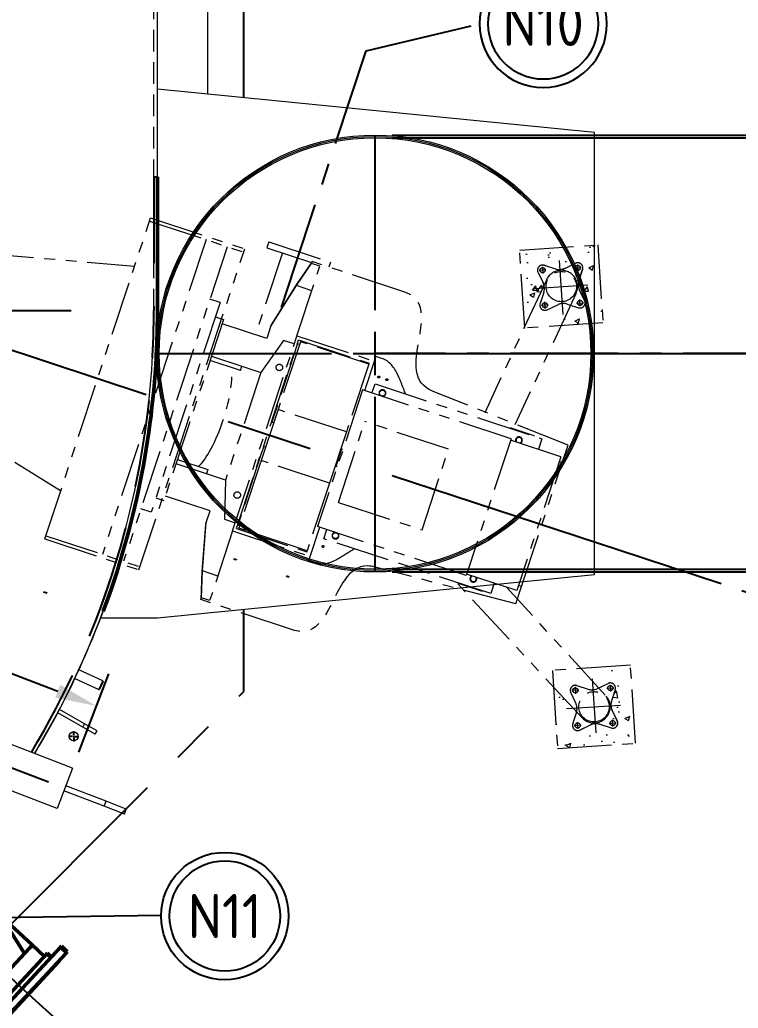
# Model space of a CAD drawing. Header units: inches. Extents: x 0 to 4731, y 0 to 1632.
# Drawn here: x 445 to 544.8, y 941.7 to 1079.1 of the extents above; entities that cross this region are included whole.
import ezdxf
from ezdxf.enums import TextEntityAlignment as Align

# ---------------------------------------------------------------- set-up
doc = ezdxf.new("R2010")
doc.units = ezdxf.units.IN
doc.header["$LTSCALE"] = 48
doc.header["$MEASUREMENT"] = 0
for name, pattern in [('CENTER', [2, 1.25, -0.25, 0.25, -0.25]), ('CENTER2', [1.125, 0.75, -0.125, 0.125, -0.125]), ('HIDDEN', [0.375, 0.25, -0.125]), ('PHANTOM2', [1.25, 0.625, -0.125, 0.125, -0.125, 0.125, -0.125])]:
    doc.linetypes.add(name, pattern=pattern)
for name, color, linetype, lineweight in [('AM_0', 7, 'Continuous', 50), ('AM_11', 92, 'PHANTOM2', 25), ('AM_4', 93, 'Continuous', 25), ('AM_5', 92, 'Continuous', 25), ('AM_6', 140, 'Continuous', 35), ('AM_7', 142, 'CENTER', 25), ('Equipment-AM_0', 7, 'Continuous', 50), ('Equipment-AM_2', 5, 'Continuous', 50), ('Equipment-AM_3', 6, 'HIDDEN', 25), ('Equipment-AM_5', 92, 'Continuous', 25), ('Process-AM_7', 142, 'CENTER', 25)]:
    doc.layers.add(name, color=color, linetype=linetype, lineweight=lineweight)
doc.styles.add('ISOCP', font='ISOCP.SHX')
doc.styles.get("Standard").update_dxf_attribs({"font": 'ROMANS.SHX', "width": 0.7})
doc.styles.add('XT07_0', font='isocp.shx', dxfattribs={"width": 0.9, "height": 7})
doc.dimstyles.new('METSOPOWER_ANSI$0', dxfattribs={"dimtxt": 0.12, "dimasz": 0.12, "dimexe": 0.1, "dimexo": 0.05, "dimgap": 0.06, "dimtad": 1, "dimtoh": 1, "dimdec": 5, "dimzin": 12, "dimdsep": 46, "dimlunit": 4, "dimtxsty": 'Standard', "dimcen": 0, "dimclrd": 256, "dimclre": 256, "dimclrt": 140, "dimadec": 0, "dimazin": 2, "dimtp": 0.1, "dimtm": 0.1, "dimtfac": 0.71, "dimtdec": 5, "dimtmove": 0, "dimatfit": 3, "dimfxl": 1, "dimfrac": 2, "dimtzin": 7, "dimlwd": -1, "dimlwe": -1, "dimarcsym": 1})
doc.dimstyles.new('METSOPOWER_ANSI$2', dxfattribs={"dimtxt": 0.12, "dimasz": 0.12, "dimexe": 0.1, "dimexo": 0.05, "dimgap": 0.06, "dimtad": 1, "dimzin": 12, "dimdsep": 46, "dimlunit": 3, "dimtxsty": 'Standard', "dimcen": 0, "dimclrd": 256, "dimclre": 256, "dimclrt": 140, "dimadec": 0, "dimazin": 2, "dimtp": 0.1, "dimtm": 0.1, "dimtfac": 0.71, "dimtmove": 0, "dimatfit": 3, "dimfxl": 1, "dimtzin": 7, "dimlwd": -1, "dimlwe": -1, "dimarcsym": 1})

# ---------------------------------------------------------------- blocks, each defined once
blk = doc.blocks.new('*D442')
at = {"layer": 'Defpoints', "color": 0, "transparency": 16777216}
for p in [(494.35, 1063.09), (494.35, 1002.34), (634.24, 1002.34)]:
    blk.add_point(p, dxfattribs=at)
at = {"layer": 'Equipment-AM_5', "linetype": 'ByBlock', "transparency": 16777216}
for p, q in [((496.75, 1063.09), (639.04, 1063.09)), ((634.24, 1057.33), (634.24, 1008.1)), ((496.75, 1002.34), (639.04, 1002.34))]:
    blk.add_line(p, q, dxfattribs=at)
at = {"layer": 'Equipment-AM_5', "transparency": 16777216}
for points in [[(633.28, 1057.33), (635.2, 1057.33), (634.24, 1063.09)], [(633.28, 1008.1), (635.2, 1008.1), (634.24, 1002.34)]]:
    blk.add_solid(points, dxfattribs=at)
at = {"layer": 'Equipment-AM_5', "color": 140, "transparency": 16777216, "char_height": 5.76, "attachment_point": 2, "rotation": 90, "style": 'ISOCP', "bg_fill": 3, "box_fill_scale": 1.25, "bg_fill_color": 256, "bg_fill_true_color": 13158600, "bg_fill_transparency": 0}
for s, insert in [('%%c5\'-0 3/4"', (625.6, 1033.08)), ('OUTSIDE', (637.12, 1033.08))]:
    blk.add_mtext(s, dxfattribs=dict(at, insert=insert))
blk = doc.blocks.new('*D443')
at = {"layer": 'Defpoints', "color": 0, "transparency": 16777216}
for p in [(494.35, 1062.71), (494.35, 1002.71), (611.43, 1002.71)]:
    blk.add_point(p, dxfattribs=at)
at = {"layer": 'Equipment-AM_5', "linetype": 'ByBlock', "transparency": 16777216}
for p, q in [((496.75, 1062.71), (616.23, 1062.71)), ((611.43, 1056.95), (611.43, 1008.47)), ((496.75, 1002.71), (616.23, 1002.71))]:
    blk.add_line(p, q, dxfattribs=at)
at = {"layer": 'Equipment-AM_5', "transparency": 16777216}
for points in [[(610.47, 1056.95), (612.39, 1056.95), (611.43, 1062.71)], [(610.47, 1008.47), (612.39, 1008.47), (611.43, 1002.71)]]:
    blk.add_solid(points, dxfattribs=at)
at = {"layer": 'Equipment-AM_5', "color": 140, "transparency": 16777216, "char_height": 5.76, "attachment_point": 2, "rotation": 90, "style": 'ISOCP', "bg_fill": 3, "box_fill_scale": 1.25, "bg_fill_color": 256, "bg_fill_true_color": 13158600, "bg_fill_transparency": 0}
for s, insert in [('%%c5\'-0"', (602.79, 1033.74)), ('INSIDE', (614.31, 1033.74))]:
    blk.add_mtext(s, dxfattribs=dict(at, insert=insert))
blk = doc.blocks.new('SW_CENTERMARKSYMBOL_62')
at = {"layer": 'AM_7', "color": 0}
for p, q in [((-0.2, 0), (-0.725, 0)), ((0, 0), (-0.1, 0)), ((0, 0.2), (0, 0.725)), ((0, 0), (0, 0.1)), ((0, 0), (0, -0.1)), ((0, 0), (0.1, 0)), ((0.2, 0), (0.725, 0)), ((0, -0.2), (0, -0.725))]:
    blk.add_line(p, q, dxfattribs=at)
blk = doc.blocks.new('*U369')
at = {"layer": 'AM_7', "color": 0, "transparency": 16777216}
for p, q in [((0, 6.0375), (0, 30.3075)), ((-30.3075, 0), (-6.0375, 0)), ((6.0375, 0), (30.3075, 0)), ((0, -30.3075), (0, -6.0375))]:
    blk.add_line(p, q, dxfattribs=at)
at = {"layer": 'AM_7', "color": 0, "linetype": 'Continuous', "transparency": 16777216}
for p, q in [((0, -3.01875), (0, 3.01875)), ((-3.01875, 0), (3.01875, 0))]:
    blk.add_line(p, q, dxfattribs=at)
blk = doc.blocks.new('*D515')
at = {"layer": 'Defpoints', "color": 0, "transparency": 16777216}
for p in [(504.26, 1170.71), (494.35, 1032.71), (588.62, 1032.71)]:
    blk.add_point(p, dxfattribs=at)
at = {"layer": 'Equipment-AM_5', "linetype": 'ByBlock', "transparency": 16777216}
for p, q in [((506.66, 1170.71), (593.42, 1170.71)), ((588.62, 1164.95), (588.62, 1038.47)), ((496.75, 1032.71), (593.42, 1032.71))]:
    blk.add_line(p, q, dxfattribs=at)
at = {"layer": 'Equipment-AM_5', "transparency": 16777216}
for points in [[(587.66, 1164.95), (589.58, 1164.95), (588.62, 1170.71)], [(587.66, 1038.47), (589.58, 1038.47), (588.62, 1032.71)]]:
    blk.add_solid(points, dxfattribs=at)
at = {"layer": 'Equipment-AM_5', "color": 140, "transparency": 16777216, "insert": (582.86, 1117.07), "char_height": 5.76, "attachment_point": 5, "rotation": 90, "style": 'ISOCP', "bg_fill": 3, "box_fill_scale": 1.25, "bg_fill_color": 256, "bg_fill_true_color": 13158600, "bg_fill_transparency": 0}
blk.add_mtext('11\'-6"', dxfattribs=at)
blk = doc.blocks.new('*U420')
at = {"layer": 'AM_7', "color": 0, "transparency": 16777216}
blk.add_line((24, 0), (120.12, 0), dxfattribs=at)
blk = doc.blocks.new('*D526')
at = {"layer": 'Defpoints', "color": 0, "transparency": 16777216}
for p in [(278.1, 1038.71), (368.1, 1038.71), (464.22, 1038.71), (388.8, 1011.11), (451.24, 972.25)]:
    blk.add_point(p, dxfattribs=at)
at = {"layer": 'Equipment-AM_5', "linetype": 'ByBlock', "transparency": 16777216}
blk.add_arc((278.1, 1038.71), 114.08, 341.8931, 357.1069, dxfattribs=at)
at = {"layer": 'Equipment-AM_5', "transparency": 16777216}
for points in [[(391.08, 1032.98), (393, 1032.93), (392.19, 1038.71)], [(387.44, 1002.93), (385.63, 1003.58), (384.61, 997.83)]]:
    blk.add_solid(points, dxfattribs=at)
at = {"layer": 'Equipment-AM_5', "color": 140, "transparency": 16777216, "insert": (384.62, 1018.97), "char_height": 5.76, "attachment_point": 5, "rotation": 79.5, "bg_fill": 3, "box_fill_scale": 1.25, "bg_fill_color": 256, "bg_fill_true_color": 13158600, "bg_fill_transparency": 0}
blk.add_mtext('21°', dxfattribs=at)
blk = doc.blocks.new('A$C7E8F1151')
at = {"layer": 'AM_11', "lineweight": 18, "ltscale": 0.25}
h = blk.add_hatch(dxfattribs=at)
h.set_pattern_fill('AR-CONC', color=256, style=0)
h.set_pattern_definition([(50, (-256.126, -601.178), (7.1726, -0.62752), [0.75, -8.25]), (355, (-256.126, -601.178), (-1.387513, 7.52192), [0.6, -6.6]), (100.4514, (-255.528, -601.23), (5.78509, 6.8944), [0.6374, -7.01142]), (46.1842, (-256.126, -599.178), (10.67241, -1.65519), [1.125, -12.375]), (96.6356, (-255.236, -599.316), (9.34662, 9.74119), [0.9561, -10.51714]), (351.1842, (-256.126, -599.178), (9.34662, 9.74119), [0.9, -9.9]), (21, (-255.126, -599.678), (5.96907, -4.02619), [0.75, -8.25]), (326, (-255.126, -599.678), (2.433153, 7.2515), [0.6, -6.6]), (71.4514, (-254.6284, -600.013), (8.402224, 3.22531), [0.6374, -7.01142]), (37.5, (-256.1259, -601.1777), (0.1215986, 3.3289385), [0, -6.52, 0, -6.7, 0, -6.625]), (7.5, (-256.126, -601.1777), (2.630695, 3.944117), [0, -3.82, 0, -6.37, 0, -2.525]), (327.5, (-258.356, -601.1777), (5.338224, -0.225549), [0, -2.5, 0, -7.8, 0, -10.35]), (317.5, (-259.356, -601.1777), (5.831862, 1.00105), [0, -3.25, 0, -5.18, 0, -7.35])])
h.paths.add_polyline_path([(247.41, 65.65), (250.45, 71.21, 0.048096), (250.36, 71.53), (249.75, 73.05, -0.660247), (250.67, 73.97), (252.19, 73.36, 0.095714), (252.84, 73.24), (252.84, 73.13, -0.414201), (255.11, 70.87), (255.21, 70.87, 0.095714), (255.33, 70.21), (255.94, 68.7, -0.660247), (255.02, 67.78), (253.96, 68.2), (252.44, 65.44), (258.28, 65.44), (258.28, 76.31), (247.41, 76.31)])
h.paths.add_polyline_path([(255.64, 73.31, -1), (254.93, 73.31, -1)], flags=16)
h = blk.add_hatch(dxfattribs=at)
h.set_pattern_fill('AR-CONC', color=256, style=0)
h.set_pattern_definition([(50, (-256.126, -601.178), (7.1726, -0.62752), [0.75, -8.25]), (355, (-256.126, -601.178), (-1.38751, 7.52192), [0.6, -6.6]), (100.4514, (-255.528, -601.23), (5.78509, 6.8944), [0.6374, -7.01142]), (46.1842, (-256.126, -599.178), (10.67241, -1.65519), [1.125, -12.375]), (96.6356, (-255.236, -599.316), (9.34662, 9.74119), [0.9561, -10.51714]), (351.1842, (-256.126, -599.178), (9.34662, 9.74119), [0.9, -9.9]), (21, (-255.126, -599.678), (5.96907, -4.02619), [0.75, -8.25]), (326, (-255.126, -599.678), (2.43315, 7.2515), [0.6, -6.6]), (71.4514, (-254.6284, -600.013), (8.402224, 3.22531), [0.6374, -7.01142]), (37.5, (-256.1259, -601.1777), (0.1215986, 3.3289385), [0, -6.52, 0, -6.7, 0, -6.625]), (7.5, (-256.126, -601.1777), (2.630695, 3.944117), [0, -3.82, 0, -6.37, 0, -2.525]), (327.5, (-258.356, -601.1777), (5.338224, -0.225549), [0, -2.5, 0, -7.8, 0, -10.35]), (317.5, (-259.356, -601.1777), (5.831862, 1.00105), [0, -3.25, 0, -5.18, 0, -7.35])])
h.paths.add_polyline_path([(248.09, 6.83), (258.97, 6.83), (258.97, 17.7), (252.06, 17.7), (254.36, 14.82), (255.71, 15.36, -0.660247), (256.63, 14.44), (256.02, 12.92, 0.095714), (255.89, 12.26), (255.78, 12.26, -0.414172), (253.53, 10.01), (253.53, 9.9, 0.095714), (252.87, 9.78), (251.35, 9.17, -0.660247), (250.43, 10.09), (251.04, 11.6, 0.0164), (251.08, 11.71), (248.09, 15.39)])
h.paths.add_polyline_path([(255.62, 9.82, -1), (256.32, 9.82, -1)], flags=16)
for p, q in [((178.9, 40.58), (196.51, 84.16)), ((196.51, 84.16), (209.28, 79)), ((157.67, 83.1), (193.87, 77.62)), ((196.33, 83.72), (209.11, 78.56)), ((204, 80.63), (186.74, 37.91)), ((212.7, 79.74), (212.38, 78.94)), ((212.7, 79.74), (221.06, 76.36)), ((206.88, 79.46), (189.62, 36.75)), ((191.67, 35.42), (209.28, 79)), ((212.38, 78.94), (218.42, 76.5)), ((214.47, 78.09), (209.98, 66.96)), ((215.73, 66.46), (219.54, 75.91)), ((218.51, 76.61), (216.11, 73.54)), ((216.11, 73.42), (218.41, 76.37)), ((218.41, 76.37), (218.51, 76.61)), ((219.54, 75.91), (218.41, 76.37)), ((230.96, 71.58), (218.51, 76.61)), ((221.06, 76.36), (220.79, 75.69)), ((252.84, 66.99), (252.84, 74.76)), ((212.16, 67.93), (216.11, 73.42)), ((216.11, 73.54), (212.26, 68.19)), ((218.19, 72.57), (216.11, 73.42)), ((249.75, 73.05), (250.36, 71.53)), ((250.87, 73.31), (249.93, 73.31)), ((250.4, 73.78), (250.4, 72.85)), ((251.24, 73.74), (250.67, 73.97)), ((250.67, 73.97), (252.19, 73.36)), ((253.5, 73.36), (255.02, 73.97)), ((254.82, 73.31), (255.76, 73.31)), ((255.29, 73.78), (255.29, 72.85)), ((255.94, 73.05), (255.29, 71.41)), ((255.33, 71.53), (255.94, 73.05)), ((205.39, 71.78), (193.89, 43.31)), ((205.39, 71.78), (204, 72.34)), ((250.83, 71.91), (241.07, 54.07)), ((249.02, 70.87), (256.67, 70.87)), ((250.36, 70.21), (249.75, 68.7)), ((255.94, 68.7), (255.33, 70.21)), ((205.71, 69.41), (195.76, 44.8)), ((204.61, 69.85), (205.71, 69.41)), ((211.51, 66.34), (205.45, 68.79)), ((254.78, 69.71), (245.15, 52.11)), ((250.4, 67.96), (250.4, 68.9)), ((255.29, 67.96), (255.29, 68.9)), ((181.54, 47.12), (151.7, 68.33)), ((212.16, 67.93), (211.51, 66.34)), ((212.26, 68.19), (212.16, 67.93)), ((250.87, 68.43), (249.93, 68.43)), ((250.67, 67.78), (252.19, 68.38)), ((253.5, 68.38), (255.02, 67.78)), ((254.82, 68.43), (255.76, 68.43)), ((205.02, 39.96), (215.73, 66.46)), ((215.73, 66.46), (226.24, 62.22)), ((205.56, 40.25), (215.91, 65.88)), ((213.82, 65.94), (210.4, 61.69)), ((215.75, 65.37), (211.83, 55.67)), ((216.15, 65.61), (212.43, 56.41)), ((215.28, 65.35), (213.82, 65.94)), ((215.71, 65.38), (216.01, 65.27)), ((215.91, 65.88), (225.48, 62.01)), ((225.42, 61.87), (216.15, 65.61)), ((207.58, 62.15), (203.45, 63.82)), ((203.68, 64.41), (207.82, 62.74)), ((207.58, 62.15), (207.82, 62.74)), ((207.82, 62.74), (210.4, 61.69)), ((225.42, 61.87), (221.7, 52.67)), ((224.63, 58.23), (226.24, 62.22)), ((225.42, 61.87), (225.48, 62.01)), ((226.24, 62.22), (226.5, 62.87)), ((227.31, 62.55), (226.5, 62.87)), ((210.4, 61.69), (204.5, 47.09)), ((224.34, 58.35), (216.84, 39.8)), ((244.49, 50.21), (224.34, 58.35)), ((225.61, 57.83), (226.12, 59.08)), ((226.12, 59.08), (248.75, 49.93)), ((212.43, 56.41), (209.63, 49.48)), ((221.7, 52.67), (212.43, 56.41)), ((252.32, 48.8), (234.1, 57.5)), ((211.83, 55.67), (211.44, 54.69)), ((211.69, 54.59), (211.4, 54.71)), ((219.95, 42.96), (224.37, 53.92)), ((235.72, 49.33), (224.37, 53.92)), ((221.7, 52.67), (218.9, 45.73)), ((210.11, 51.41), (209.71, 50.43)), ((210.37, 51.3), (210.07, 51.42)), ((244.37, 51.7), (244.4, 51.78)), ((244.4, 51.78), (247.68, 50.45)), ((201.92, 48.14), (197.79, 49.8)), ((198.02, 50.39), (202.15, 48.72)), ((209.71, 50.43), (205.8, 40.73)), ((220.89, 50.33), (219.93, 47.96)), ((220.85, 50.24), (220.74, 50.29)), ((221.07, 50.26), (220.89, 50.33)), ((244.49, 50.21), (236.99, 31.66)), ((251.24, 47.26), (244.41, 50.02)), ((247.68, 50.45), (247.65, 50.38)), ((248.75, 49.93), (248.17, 48.5)), ((202.15, 48.72), (201.92, 48.14)), ((204.5, 47.09), (201.92, 48.14)), ((209.63, 49.48), (205.91, 40.28)), ((218.9, 45.73), (209.63, 49.48)), ((231.3, 38.38), (235.72, 49.33)), ((251.36, 46.42), (252.32, 48.8)), ((204.5, 47.09), (204.01, 41.66)), ((219.96, 48.05), (219.86, 48.1)), ((220.11, 47.89), (219.93, 47.96)), ((251.24, 47.26), (243.89, 29.09)), ((202.08, 42.98), (196.02, 45.42)), ((218.9, 45.73), (215.18, 36.53)), ((244.58, 29.62), (251.36, 46.42)), ((251.36, 46.42), (250.96, 46.58)), ((194.67, 45.25), (195.76, 44.8)), ((193.89, 43.31), (192.5, 43.87)), ((201.43, 41.39), (202.08, 42.98)), ((219.95, 42.96), (231.3, 38.38)), ((200.46, 34.69), (201.43, 41.39)), ((201.43, 41.39), (201.33, 41.12)), ((204.01, 41.66), (205.47, 41.07)), ((178.9, 40.58), (191.67, 35.42)), ((179.07, 41.01), (191.85, 35.85)), ((201.33, 41.12), (200.38, 34.6)), ((205.02, 39.96), (201.2, 30.51)), ((205.02, 39.96), (215.53, 35.71)), ((205.56, 40.25), (215.12, 36.39)), ((206.05, 40.63), (205.76, 40.74)), ((215.18, 36.53), (205.91, 40.28)), ((215.53, 35.71), (217.14, 39.68)), ((236.99, 31.66), (216.84, 39.8)), ((217.62, 38.05), (218.12, 39.29)), ((240.26, 28.91), (217.62, 38.05)), ((215.12, 36.39), (215.18, 36.53)), ((200.38, 34.6), (199.97, 30.73)), ((200.07, 30.97), (200.46, 34.69)), ((202.55, 33.85), (200.46, 34.69)), ((215.27, 35.06), (215.53, 35.71)), ((216.07, 34.73), (215.27, 35.06)), ((243.62, 27.24), (224.46, 33.65)), ((243.89, 29.09), (237.07, 31.84)), ((199.97, 30.73), (200.07, 30.97)), ((212.42, 25.7), (199.97, 30.73)), ((201.2, 30.51), (200.07, 30.97)), ((251.84, 10.77), (234.99, 31.5)), ((235.85, 30.61), (235.87, 30.68)), ((239.13, 29.28), (235.85, 30.61)), ((240.83, 30.32), (240.26, 28.91)), ((239.16, 29.35), (239.13, 29.28)), ((255.19, 13.78), (242.44, 29.73)), ((243.62, 27.24), (244.58, 29.62)), ((244.58, 29.62), (244.18, 29.79)), ((251.09, 15.18), (251.09, 14.24)), ((251.35, 15.36), (252.87, 14.75)), ((253.53, 16.15), (253.53, 8.38)), ((254.19, 14.75), (255.71, 15.36)), ((255.97, 15.18), (255.97, 14.24)), ((251.04, 12.92), (250.43, 14.44)), ((251.56, 14.71), (250.62, 14.71)), ((255.5, 14.71), (256.44, 14.71)), ((256.63, 14.44), (256.02, 12.92)), ((249.71, 12.26), (257.35, 12.26)), ((250.43, 10.09), (251.04, 11.6)), ((256.63, 10.09), (255.97, 11.73)), ((256.02, 11.6), (256.63, 10.09)), ((251.56, 9.82), (250.62, 9.82)), ((251.09, 9.35), (251.09, 10.29)), ((251.35, 9.17), (252.87, 9.78)), ((254.19, 9.78), (255.71, 9.17)), ((255.5, 9.82), (256.44, 9.82)), ((255.97, 9.35), (255.97, 10.29)), ((251.92, 9.4), (251.35, 9.17))]:
    blk.add_line(p, q, dxfattribs=at)
for points in [[(247.41, 76.31), (258.28, 76.31), (258.28, 65.44), (247.41, 65.44)], [(248.09, 6.83), (258.97, 6.83), (258.97, 17.7), (248.09, 17.7)]]:
    blk.add_lwpolyline(points, close=True, dxfattribs=at)
for centre, radius in [((250.4, 73.31), 0.354), ((252.84, 70.87), 2.11), ((255.29, 73.31), 0.354), ((250.4, 68.43), 0.354), ((255.29, 68.43), 0.354), ((213, 62.23), 0.453), ((226.7, 59.99), 0.131), ((227.79, 59.55), 0.131), ((227.06, 57.72), 0.409), ((205.99, 44.9), 0.453), ((219.24, 38.38), 0.409), ((217.41, 36.99), 0.131), ((251.09, 14.71), 0.354), ((253.53, 12.26), 2.11), ((255.97, 14.71), 0.354), ((251.09, 9.82), 0.354), ((255.97, 9.82), 0.354)]:
    blk.add_circle(centre, radius, dxfattribs=at)
for centre, radius, start, end in [((250.4, 73.31), 0.709, 68.1307, 201.8694), ((252.84, 70.87), 2.26, 328.966, 152.8628), ((252.84, 75.01), 1.77, 248.1307, 291.8694), ((255.29, 73.31), 0.709, 338.1307, 111.8694), ((255.29, 73.31), 0.709, 338.1307, 34.3457), ((248.71, 70.87), 1.77, 338.1307, 21.8694), ((256.98, 70.87), 1.77, 158.1307, 159.8426), ((256.98, 70.87), 1.77, 162.8539, 201.8694), ((250.4, 68.43), 0.709, 158.1307, 291.8694), ((252.84, 66.74), 1.77, 68.1307, 111.8694), ((255.29, 68.43), 0.709, 248.1308, 21.8694), ((227.06, 57.72), 0.472, 269.0395, 226.9605), ((245.56, 49.93), 0.472, 291.5312, 204.4688), ((245.56, 49.93), 0.409, 281.0207, 214.9793), ((219.24, 38.38), 0.472, 93.8419, 42.1581), ((237.97, 31.13), 0.472, 114.2378, 21.7622), ((237.97, 31.13), 0.409, 104.8773, 31.1227), ((251.09, 14.71), 0.709, 68.1306, 201.8693), ((255.97, 14.71), 0.709, 338.1307, 111.8693), ((253.53, 16.4), 1.77, 248.1306, 291.8694), ((249.39, 12.26), 1.77, 338.1307, 21.8693), ((253.53, 12.26), 2.25, 214.7511, 37.2528), ((257.66, 12.26), 1.77, 158.1307, 197.1462), ((257.66, 12.26), 1.77, 200.1575, 201.8693), ((251.09, 9.82), 0.709, 158.1307, 291.8694), ((253.53, 8.13), 1.77, 68.1306, 111.8694), ((255.97, 9.82), 0.709, 248.1307, 21.8693), ((255.97, 9.82), 0.709, 325.6544, 21.8693)]:
    blk.add_arc(centre, radius, start, end, dxfattribs=at)
blk.add_ellipse((202.84, 56.25), major_axis=(2.95, 7.3), ratio=0.260474, start_param=3.544308, end_param=5.880469, dxfattribs=at)
for centre in [(205.12, 36), (212.24, 33.13)]:
    blk.add_ellipse(centre, major_axis=(0.164, -0.066), ratio=0.409923, dxfattribs=at)
for points in [[(234.1, 57.5), (228.27, 60.28), (237, 69.14), (230.96, 71.58)], [(229.37, 60.09), (228.93, 61.2), (228.33, 62.13), (227.31, 62.55)], [(230.26, 57.41), (229.96, 58.31), (229.71, 59.25), (229.37, 60.09)], [(221.76, 36.38), (220.93, 35.94), (220.09, 35.43), (219.26, 35.06)], [(224.46, 33.65), (218.33, 35.7), (218.47, 23.25), (212.42, 25.7)], [(219.26, 35.06), (218.17, 34.57), (217.1, 34.32), (216.07, 34.73)]]:
    blk.add_open_spline(points, degree=3, dxfattribs=at)
at = {"layer": 'AM_7'}
blk.add_line((138.66, 82.18), (258.4, 33.8), dxfattribs=at)
at = {"layer": 'Equipment-AM_0', "elevation": 0.01}
blk.add_lwpolyline([(197.83, 89.8), (196.61, 71.26, -0.010843), (196.15, 65.99, -0.078144), (186.35, 30.02, -0.078144)], format="xyb", dxfattribs=at)
at = {"layer": 'Equipment-AM_3'}
for p, q in [((197.33, 89.83, 0.01), (197.83, 89.8, 0.01)), ((178.25, 33.25, 0.01), (178.73, 33.1, 0.01))]:
    blk.add_line(p, q, dxfattribs=at)
at = {"layer": 'Equipment-AM_3', "elevation": 0.01}
blk.add_lwpolyline([(197.33, 89.83), (196.11, 71.29, -0.010822), (195.65, 66.05, -0.078267), (185.87, 30.17, -0.078267)], format="xyb", dxfattribs=at)
blk = doc.blocks.new('XA16S')
at = {"layer": 'AM_4'}
for radius in [7.5, 6.5]:
    blk.add_circle((0, -7.5), radius, dxfattribs=at)
at = {"layer": 'AM_6', "style": 'XT07_0', "width": 0.9}
blk.add_attdef('?', text='', height=7, dxfattribs=at).set_placement((0, -7.5), align=Align.MIDDLE)
blk = doc.blocks.new('*D630')
at = {"layer": 'Defpoints', "color": 0, "transparency": 16777216}
for p in [(278.1, 1041.94), (455.63, 983.69), (452.32, 975.06)]:
    blk.add_point(p, dxfattribs=at)
at = {"layer": 'Equipment-AM_5', "linetype": 'ByBlock', "transparency": 16777216}
for p, q in [((278.96, 1044.18), (283.14, 1055.04)), ((286.79, 1048.5), (450.25, 985.75)), ((453.18, 977.3), (457.35, 988.17))]:
    blk.add_line(p, q, dxfattribs=at)
at = {"layer": 'Equipment-AM_5', "transparency": 16777216}
for points in [[(287.14, 1049.39), (286.45, 1047.6), (281.42, 1050.56)], [(450.59, 986.65), (449.91, 984.86), (455.63, 983.69)]]:
    blk.add_solid(points, dxfattribs=at)
at = {"layer": 'Equipment-AM_5', "color": 140, "transparency": 16777216, "insert": (323.4, 1042.23), "char_height": 5.76, "attachment_point": 5, "rotation": 339, "bg_fill": 3, "box_fill_scale": 1.25, "bg_fill_color": 256, "bg_fill_true_color": 13158600, "bg_fill_transparency": 0}
blk.add_mtext('15\'-6 19/32" TYP.', dxfattribs=at)
blk = doc.blocks.new('drain nozz')
at = {"layer": 'AM_0'}
for p, q in [((6.68, 7.27), (6.5, 7.44)), ((6.05, 6.49), (5.87, 6.66)), ((3.76, 3.84), (5.71, 2.03)), ((5.71, 2.03), (10.44, -2.38)), ((3.11, -10.24), (10.44, -2.38)), ((14.83, -6.47), (10.44, -2.38)), ((10.44, -2.38), (13.75, -7.62)), ((-3.57, -4.02), (3.11, -10.24)), ((-6.17, -6.39), (-6.35, -6.21)), ((7.95, -18.34), (18.73, -6.77)), ((14.52, -6.79), (13.75, -7.62)), ((14.75, -6.55), (14.52, -6.79)), ((14.81, -6.49), (14.75, -6.55)), ((14.81, -6.49), (14.82, -6.47)), ((16.52, -8.04), (14.83, -6.47)), ((18.73, -6.77), (18.86, -6.63)), ((18.73, -6.77), (19.55, -7.54)), ((19.68, -7.4), (18.86, -6.63)), ((-6.91, -7.06), (-7.1, -6.89)), ((8.76, -16.36), (16.85, -7.69)), ((8.77, -19.11), (19.55, -7.54)), ((13.75, -7.62), (12.62, -8.84)), ((16.85, -7.69), (16.94, -7.58)), ((16.85, -7.69), (17.39, -8.2)), ((17.49, -8.1), (16.94, -7.58)), ((19.55, -7.54), (19.68, -7.4)), ((9.93, -17.96), (18.51, -8.74)), ((11.91, -9.59), (11.54, -9.99)), ((12.62, -8.84), (11.91, -9.59)), ((18.47, -8.7), (18.51, -8.74)), ((18.51, -8.74), (18.62, -8.63)), ((18.62, -8.63), (18.57, -8.59)), ((3.11, -10.24), (7.5, -14.33)), ((8.57, -13.18), (3.11, -10.24)), ((10.78, -10.8), (10.41, -11.2)), ((11.16, -10.4), (10.78, -10.8)), ((11.54, -9.99), (11.16, -10.4)), ((9.71, -11.96), (8.57, -13.18)), ((10.41, -11.2), (9.71, -11.96)), ((8.57, -13.18), (7.8, -14.01)), ((7.52, -14.31), (7.5, -14.33)), ((7.5, -14.33), (9.19, -15.91)), ((7.58, -14.25), (7.52, -14.31)), ((7.8, -14.01), (7.58, -14.25)), ((8.76, -16.36), (9.31, -16.88)), ((7.95, -18.34), (8.77, -19.11)), ((9.88, -17.92), (9.93, -17.96))]:
    blk.add_line(p, q, dxfattribs=at)
at = {"layer": 'Equipment-AM_0', "linetype": 'CENTER2'}
for centre, radius, start, end in [((-86.63, 82.19), 119.41, 311.7604, 321.2478), ((-86.62, 82.18), 119.66, 311.7684, 321.2391)]:
    blk.add_arc(centre, radius, start, end, dxfattribs=at)
at = {"layer": 'Process-AM_7'}
blk.add_line((-0.17, 0.16), (14.27, -13.3), dxfattribs=at)

msp = doc.modelspace()

# ---------------------------------------------------------------- linework, layer by layer
at = {"layer": 'AM_0', "lineweight": 18}
for p, q in [((456.715221, 969.74705), (456.983997, 970.447236)), ((459.784738, 969.372132), (456.983997, 970.447236)), ((450.169439, 969.437274), (450.157769, 969.441753)), ((459.515962, 968.671947), (456.715221, 969.74705)), ((459.515962, 968.671947), (459.784738, 969.372132))]:
    msp.add_line(p, q, dxfattribs=at)
at = {"layer": 'AM_11'}
for p, q in [((476.104193, 1068.275895), (476.104193, 1277.96108)), ((476.104193, 985.71108), (476.104193, 997.146265)), ((399.104193, 908.71108), (476.104193, 985.71108))]:
    msp.add_line(p, q, dxfattribs=at)
at = {"layer": 'AM_7', "ltscale": 0.25}
for p, q in [((481.35294, 1039.124655, -0.005036), (493.105397, 1074.818926, -0.005036)), ((278.104193, 1038.71108), (451.236457, 972.25183))]:
    msp.add_line(p, q, dxfattribs=at)
at = {"layer": 'AM_7'}
msp.add_line((446.174757, 943.615744), (458.366533, 932.647578), dxfattribs=at)
msp.add_lwpolyline([(438.295261, 959.046426), (437.444472, 954.221364), (464.614793, 954.625615)], dxfattribs=at)
at = {"layer": 'Equipment-AM_0', "lineweight": 18}
for p, q in [((464.104193, 1038.71108), (464.104193, 1121.20108)), ((471.104193, 1068.769722), (471.104193, 1121.20108)), ((524.854193, 1001.96108), (524.854193, 1063.46108)), ((452.315144, 975.061907), (278.104193, 1041.935226)), ((450.157769, 969.441753), (278.104193, 1035.486933)), ((456.512625, 987.17436), (453.194129, 988.717221)), ((452.639738, 987.524797), (455.958234, 985.981936)), ((455.958234, 985.981936), (456.512625, 987.17436)), ((456.578964, 987.079848), (456.073253, 985.99213)), ((456.578964, 987.079848), (456.512625, 987.17436)), ((455.958234, 985.981936), (456.073253, 985.99213)), ((450.374373, 982.97376), (450.49812, 983.190985)), ((453.97372, 981.211035), (450.49812, 983.190985)), ((453.726227, 980.776585), (450.257957, 982.752359)), ((453.726227, 980.776585), (453.97372, 981.211035)), ((455.464027, 979.78661), (453.726227, 980.776585)), ((455.71152, 980.22106), (453.97372, 981.211035)), ((455.464027, 979.78661), (455.71152, 980.22106)), ((452.315144, 975.061907), (450.157769, 969.441753)), ((452.326814, 975.057428), (450.169439, 969.437274)), ((452.315144, 975.061907), (452.326814, 975.057428)), ((450.169439, 969.437274), (450.157769, 969.441753))]:
    msp.add_line(p, q, dxfattribs=at)
for centre, radius in [((494.354193, 1032.71108), 30.375), ((494.354193, 1032.71108), 30.1875), ((494.354193, 1032.71108), 30), ((452.472447, 979.476787), 0.625)]:
    msp.add_circle(centre, radius, dxfattribs=at)
for centre, radius, start, end in [((344.426101, 1038.71108), 119.678091, 357.94370345, 0), ((344.104193, 1038.71108), 120, 357.95400925, 0), ((344.426101, 1038.71108), 119.678091, 329.01178178, 357.47288156), ((344.104193, 1038.71108), 119.5, 342.16661729, 357.47238523), ((344.104193, 1038.71108), 120, 342.16661729, 357.47238523), ((344.104193, 1038.71108), 120, 329.09476896, 342.16661729)]:
    msp.add_arc(centre, radius, start, end, dxfattribs=at)
at = {"layer": 'Equipment-AM_3', "lineweight": 18, "ltscale": 0.25}
msp.add_line((463.604193, 1038.71108), (463.604193, 1121.20108), dxfattribs=at)
at = {"layer": 'Equipment-AM_3'}
msp.add_arc((344.104193, 1038.71108), 119.5, 329.09476896, 342.16661729, dxfattribs=at)

# ---------------------------------------------------------------- block references
at = {"layer": 'AM_5', "ltscale": 5}
ref = msp.add_blockref('XA16S', (464.613728, 954.488287), dxfattribs=dict(at, xscale=1.181102362204724, yscale=1.181102362204724, zscale=1.181102362204724, rotation=90))
ref.add_attrib('?', 'N11', dxfattribs={"layer": 'AM_6', "height": 6.1515748, "style": 'XT07_0'}).set_placement((473.471996, 954.488287), align=Align.MIDDLE)
at = {"layer": 'AM_7'}
for name, p in [('*U420', (344.104193, 1038.71108)), ('SW_CENTERMARKSYMBOL_62', (452.472447, 979.476787))]:
    msp.add_blockref(name, p, dxfattribs=at)
at = {"layer": 'Equipment-AM_0', "linetype": 'CENTER2'}
msp.add_blockref('drain nozz', (431.903957, 956.911316), dxfattribs=at)

# ---------------------------------------------------------------- next in the draw order: dimensions: what is measured, and where the dimension line sits
at = {"layer": 'Equipment-AM_5'}
dim = msp.add_linear_dim(base=(634.242682, 1002.33608), p1=(494.354193, 1063.08608), p2=(494.354193, 1002.33608), angle=90, text='%%c<>\\XOUTSIDE', dimstyle='METSOPOWER_ANSI$0', override={"dimscale": 48, "dimzin": 15, "dimtxsty": 'ISOCP', "dimtfill": 1}, dxfattribs=at)
dim.commit()
dim.dimension.update_dxf_attribs({"geometry": '*D442', "text_midpoint": (634.242682, 1033.077079), "dimtype": 160})

# ---------------------------------------------------------------- next in the draw order: dimensions: what is measured, and where the dimension line sits
dim = msp.add_linear_dim(base=(611.43353, 1002.71108), p1=(494.354193, 1062.71108), p2=(494.354193, 1002.71108), angle=90, text='%%c<>\\XINSIDE', dimstyle='METSOPOWER_ANSI$0', override={"dimscale": 48, "dimzin": 15, "dimtxsty": 'ISOCP', "dimtfill": 1}, dxfattribs=at)
dim.commit()
dim.dimension.update_dxf_attribs({"geometry": '*D443', "text_midpoint": (611.43353, 1033.7356), "dimtype": 160})

# ---------------------------------------------------------------- next in the draw order: linework, layer by layer
at = {"layer": 'AM_7', "ltscale": 0.25}
msp.add_line((528.223408, 1005.403702, -0.005036), (568.333816, 992.197221, -0.005036), dxfattribs=at)

# ---------------------------------------------------------------- next in the draw order: block references
at = {"layer": 'AM_7'}
msp.add_blockref('*U369', (494.354193, 1032.71108), dxfattribs=at)

# ---------------------------------------------------------------- next in the draw order: dimensions: what is measured, and where the dimension line sits
at = {"layer": 'Equipment-AM_5'}
dim = msp.add_linear_dim(base=(588.624378, 1032.71108), p1=(504.262627, 1170.71108), p2=(494.354193, 1032.71108), angle=90, dimstyle='METSOPOWER_ANSI$0', override={"dimscale": 48, "dimzin": 15, "dimtxsty": 'ISOCP', "dimtfill": 1}, dxfattribs=at)
dim.commit()
dim.dimension.update_dxf_attribs({"geometry": '*D515', "text_midpoint": (588.624378, 1117.0668), "dimtype": 160})
dim = msp.add_angular_dim_2l(base=(388.800212, 1011.111462), line1=((278.104193, 1038.71108), (451.236457, 972.25183)), line2=((368.104193, 1038.71108), (464.224193, 1038.71108)), dimstyle='METSOPOWER_ANSI$2', override={"dimscale": 48, "dimtoh": 1, "dimdec": 5, "dimzin": 15, "dimlunit": 4, "dimadec": 5, "dimtdec": 5, "dimtfill": 1, "dimfrac": 2}, dxfattribs=at)
dim.commit()
dim.dimension.update_dxf_attribs({"geometry": '*D526', "text_midpoint": (384.61511, 1018.970448)})

# ---------------------------------------------------------------- next in the draw order: linework, layer by layer
at = {"layer": 'AM_0', "lineweight": 18}
for p, q in [((456.715221, 969.74705), (451.113738, 971.897258)), ((456.983997, 970.447236), (451.382514, 972.597443))]:
    msp.add_line(p, q, dxfattribs=at)
at = {"layer": 'AM_7', "ltscale": 0.25}
for p, q in [((493.105397, 1074.818926, -0.005036), (508.867655, 1078.561802, -0.005036)), ((552.163781, 1032.71108), (494.354193, 1032.71108))]:
    msp.add_line(p, q, dxfattribs=at)
at = {"layer": 'Equipment-AM_0', "lineweight": 18}
for p, q in [((524.854193, 1063.46108), (464.104193, 1069.46108)), ((524.854193, 1001.96108), (524.854193, 1063.46108)), ((464.104193, 995.96108), (524.854193, 1001.96108))]:
    msp.add_line(p, q, dxfattribs=at)
for radius in [30.375, 30.1875, 30]:
    msp.add_circle((494.354193, 1032.71108), radius, dxfattribs=at)
msp.add_arc((344.426101, 1038.71108), 119.678091, 357.94370345, 0, dxfattribs=at)

# ---------------------------------------------------------------- next in the draw order: block references
at = {"layer": 'AM_5', "ltscale": 5}
ref = msp.add_blockref('XA16S', (526.58419, 1078.561802, -0.005036), dxfattribs=dict(at, xscale=-1.181102362204724, yscale=1.181102362204724, zscale=1.181102362204724, rotation=270))
ref.add_attrib('?', 'N10', dxfattribs={"layer": 'AM_6', "height": 6.1515748, "style": 'XT07_0'}).set_placement((517.725923, 1078.561802, -0.005036), align=Align.MIDDLE)
at = {"layer": 'Equipment-AM_2', "rotation": 3.775699844212489}
msp.add_blockref('A$C7E8F1151', (272.613949, 954.657621, -0.005036), dxfattribs=at)

# ---------------------------------------------------------------- next in the draw order: dimensions: what is measured, and where the dimension line sits
at = {"layer": 'Equipment-AM_5'}
dim = msp.add_linear_dim(base=(455.626996, 983.689577), p1=(278.104193, 1041.935226), p2=(452.315144, 975.061907), angle=339, text='<> TYP.', dimstyle='METSOPOWER_ANSI$0', override={"dimscale": 48, "dimzin": 15, "dimpost": '', "dimtfill": 1}, dxfattribs=at)
dim.commit()
dim.dimension.update_dxf_attribs({"geometry": '*D630', "text_midpoint": (320.795966, 1035.44636), "dimtype": 161})

# ---------------------------------------------------------------- next in the draw order: linework, layer by layer
at = {"layer": 'AM_0', "lineweight": 18}
msp.add_line((456.208404, 995.96108), (464.104193, 995.96108), dxfattribs=at)

doc.saveas('drawing.dxf')
